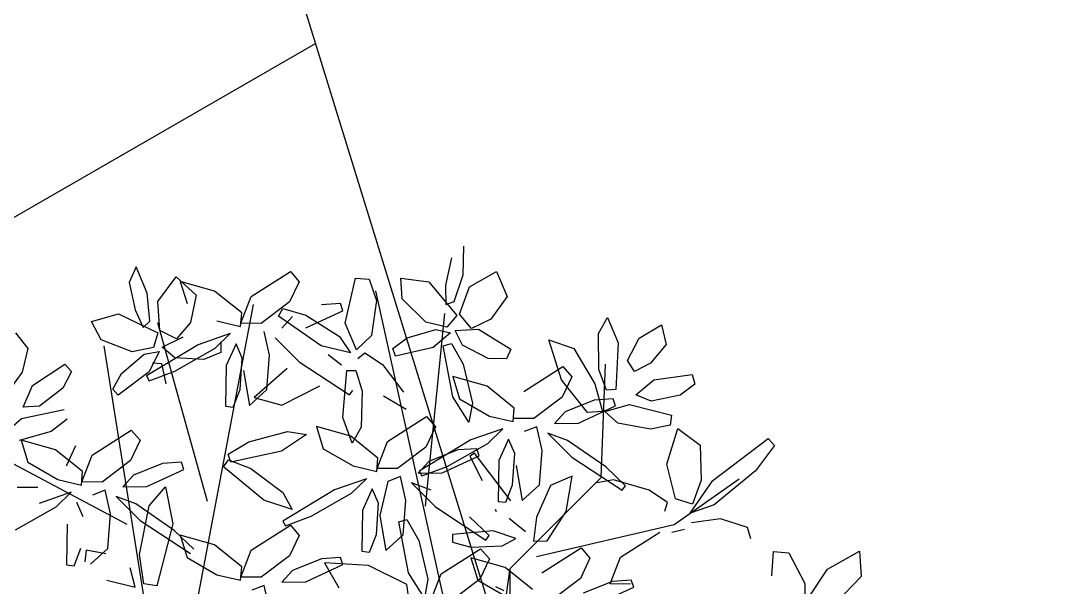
# Model space of a CAD drawing. Extents: x 8365 to 8547, y -347 to -272.
# Drawn here: x 8498.019 to 8499.275, y -300.574 to -299.883 of the extents above; entities that cross this region are included whole.
import ezdxf

# ---------------------------------------------------------------- set-up
doc = ezdxf.new("R2010")
doc.units = 0
doc.layers.get('0').update_dxf_attribs({"linetype": 'CONTINUOUS'})
doc.layers.add('1', color=7, linetype='CONTINUOUS')

msp = doc.modelspace()

# ---------------------------------------------------------------- linework, layer by layer
at = {"color": 62}
for p, q in [((8498.5586, -300.1928), (8498.5593, -300.158)), ((8498.5441, -300.1721), (8498.5369, -300.2055)), ((8498.3478, -300.1887), (8498.3586, -300.2012)), ((8498.4147, -300.252), (8498.4274, -300.1968)), ((8498.4274, -300.1968), (8498.4438, -300.1981)), ((8498.5475, -300.2254), (8498.5586, -300.1928)), ((8498.5663, -300.2075), (8498.599, -300.1889)), ((8498.599, -300.1889), (8498.6122, -300.2193)), ((8498.3586, -300.2012), (8498.3469, -300.2259)), ((8498.4438, -300.1981), (8498.4528, -300.224)), ((8498.4841, -300.2222), (8498.4826, -300.1969)), ((8498.4826, -300.1969), (8498.5165, -300.2016)), ((8498.5165, -300.2016), (8498.5506, -300.2425)), ((8498.5369, -300.2055), (8498.5373, -300.2291)), ((8498.5541, -300.2408), (8498.5663, -300.2075)), ((8498.6122, -300.2193), (8498.5923, -300.2471)), ((8498.3385, -300.2341), (8498.3665, -300.2422)), ((8498.4088, -300.228), (8498.3858, -300.2296)), ((8498.4119, -300.2366), (8498.4088, -300.228)), ((8498.4528, -300.224), (8498.4466, -300.2668)), ((8498.5129, -300.2507), (8498.4841, -300.2222)), ((8498.5373, -300.2291), (8498.5475, -300.2254)), ((8498.3855, -300.2793), (8498.3333, -300.2431)), ((8498.3665, -300.2422), (8498.4078, -300.2682)), ((8498.3666, -300.2574), (8498.4119, -300.2366)), ((8498.5506, -300.2425), (8498.5387, -300.2565)), ((8498.5685, -300.2583), (8498.5541, -300.2408)), ((8498.5923, -300.2471), (8498.5685, -300.2583)), ((8498.7235, -300.2645), (8498.7341, -300.2448)), ((8498.7341, -300.2448), (8498.7473, -300.2756)), ((8498.4286, -300.2842), (8498.4147, -300.252)), ((8498.4902, -300.2698), (8498.5249, -300.2596)), ((8498.5387, -300.2565), (8498.5129, -300.2507)), ((8498.5249, -300.2596), (8498.543, -300.2637)), ((8498.5485, -300.2606), (8498.577, -300.2592)), ((8498.577, -300.2592), (8498.6163, -300.2837)), ((8498.7729, -300.2703), (8498.8001, -300.2539)), ((8498.8001, -300.2539), (8498.8056, -300.2777)), ((8498.3295, -300.2697), (8498.3585, -300.299)), ((8498.4078, -300.2682), (8498.421, -300.2879)), ((8498.4466, -300.2668), (8498.4286, -300.2842)), ((8498.4726, -300.2829), (8498.4902, -300.2698)), ((8498.543, -300.2637), (8498.5217, -300.2814)), ((8498.5574, -300.2786), (8498.5485, -300.2606)), ((8498.6781, -300.3211), (8498.6626, -300.2721)), ((8498.6626, -300.2721), (8498.6934, -300.2827)), ((8498.7239, -300.3084), (8498.7235, -300.2645)), ((8498.7588, -300.2975), (8498.7729, -300.2703)), ((8498.421, -300.2879), (8498.3855, -300.2793)), ((8498.4758, -300.2921), (8498.4726, -300.2829)), ((8498.5217, -300.2814), (8498.4758, -300.2921)), ((8498.534, -300.2793), (8498.544, -300.2765)), ((8498.5459, -300.3417), (8498.534, -300.2793)), ((8498.544, -300.2765), (8498.5583, -300.302)), ((8498.5888, -300.295), (8498.5574, -300.2786)), ((8498.6163, -300.2837), (8498.6111, -300.2954)), ((8498.6934, -300.2827), (8498.719, -300.3257)), ((8498.7473, -300.2756), (8498.7446, -300.3328)), ((8498.8056, -300.2777), (8498.7866, -300.3008)), ((8498.4101, -300.3031), (8498.394, -300.2906)), ((8498.4301, -300.295), (8498.4385, -300.288)), ((8498.4385, -300.288), (8498.46, -300.3021)), ((8498.6111, -300.2954), (8498.5888, -300.295)), ((8498.3585, -300.299), (8498.4199, -300.3394)), ((8498.4119, -300.3667), (8498.4166, -300.3096)), ((8498.4166, -300.3096), (8498.4276, -300.3095)), ((8498.4276, -300.3095), (8498.4353, -300.3349)), ((8498.46, -300.3021), (8498.4857, -300.3359)), ((8498.5583, -300.302), (8498.5696, -300.3495)), ((8498.6323, -300.3353), (8498.68, -300.3048)), ((8498.68, -300.3048), (8498.6908, -300.3173)), ((8498.733, -300.3334), (8498.7239, -300.3084)), ((8498.7671, -300.3108), (8498.7588, -300.2975)), ((8498.7866, -300.3008), (8498.7671, -300.3108)), ((8498.5875, -300.3288), (8498.5457, -300.3169)), ((8498.5457, -300.3169), (8498.5541, -300.3441)), ((8498.6908, -300.3173), (8498.6791, -300.342)), ((8498.769, -300.3394), (8498.7908, -300.3209)), ((8498.7908, -300.3209), (8498.8376, -300.3145)), ((8498.8376, -300.3145), (8498.8408, -300.3263)), ((8498.3375, -300.3519), (8498.3839, -300.3284)), ((8498.4199, -300.3394), (8498.4238, -300.334)), ((8498.4353, -300.3349), (8498.434, -300.3788)), ((8498.7446, -300.3328), (8498.733, -300.3334)), ((8498.8408, -300.3263), (8498.8227, -300.3397)), ((8498.4891, -300.3572), (8498.4612, -300.3408)), ((8498.5652, -300.3727), (8498.5459, -300.3417)), ((8498.5541, -300.3441), (8498.5906, -300.3652)), ((8498.5696, -300.3495), (8498.5652, -300.3727)), ((8498.4233, -300.398), (8498.4119, -300.3667)), ((8498.4662, -300.3961), (8498.5139, -300.3656)), ((8498.5139, -300.3656), (8498.5247, -300.3781)), ((8498.3443, -300.3839), (8498.3676, -300.3876)), ((8498.4214, -300.3896), (8498.3796, -300.3778)), ((8498.3796, -300.3778), (8498.388, -300.4049)), ((8498.434, -300.3788), (8498.4233, -300.398)), ((8498.5247, -300.3781), (8498.513, -300.4029)), ((8498.6067, -300.3807), (8498.5678, -300.3943)), ((8498.5883, -300.3984), (8498.6067, -300.3807)), ((8498.3676, -300.3876), (8498.3372, -300.4078)), ((8498.4546, -300.4163), (8498.4214, -300.3896)), ((8498.4535, -300.4289), (8498.4662, -300.3961)), ((8498.5678, -300.3943), (8498.5049, -300.4323)), ((8498.388, -300.4049), (8498.4245, -300.426)), ((8498.513, -300.4029), (8498.4785, -300.429)), ((8498.5519, -300.4065), (8498.5164, -300.4207)), ((8498.5391, -300.4265), (8498.5883, -300.3984)), ((8498.5749, -300.4049), (8498.5519, -300.4065)), ((8498.5721, -300.4102), (8498.5666, -300.414)), ((8498.578, -300.4136), (8498.5749, -300.4049)), ((8498.4533, -300.4327), (8498.4546, -300.4163)), ((8498.5164, -300.4207), (8498.5037, -300.4349)), ((8498.5327, -300.4344), (8498.578, -300.4136)), ((8498.5666, -300.414), (8498.5815, -300.4436)), ((8498.6018, -300.4195), (8498.6011, -300.4693)), ((8498.4245, -300.426), (8498.4533, -300.4327)), ((8498.4785, -300.429), (8498.4535, -300.4289)), ((8498.5037, -300.4349), (8498.5327, -300.4344)), ((8498.5049, -300.4323), (8498.5081, -300.4382)), ((8498.5081, -300.4382), (8498.5391, -300.4265)), ((8498.4406, -300.4416), (8498.4017, -300.4551)), ((8498.4222, -300.4592), (8498.4406, -300.4416)), ((8498.4668, -300.4448), (8498.457, -300.4863)), ((8498.4822, -300.4389), (8498.4668, -300.4448)), ((8498.4885, -300.4679), (8498.4822, -300.4389)), ((8498.5195, -300.4556), (8498.4956, -300.4466)), ((8498.4956, -300.4466), (8498.5246, -300.4759)), ((8498.4017, -300.4551), (8498.3387, -300.4932)), ((8498.373, -300.4873), (8498.4222, -300.4592)), ((8498.4477, -300.4539), (8498.4357, -300.4803)), ((8498.4551, -300.4715), (8498.4477, -300.4539)), ((8498.4526, -300.5097), (8498.4551, -300.4715)), ((8498.4852, -300.5099), (8498.4885, -300.4679)), ((8498.6011, -300.4693), (8498.6102, -300.4703)), ((8498.4357, -300.4803), (8498.435, -300.5301)), ((8498.5246, -300.4759), (8498.586, -300.5164)), ((8498.342, -300.499), (8498.373, -300.4873)), ((8498.457, -300.4863), (8498.4643, -300.5292)), ((8498.4799, -300.494), (8498.4899, -300.4912)), ((8498.4918, -300.5564), (8498.4799, -300.494)), ((8498.4899, -300.4912), (8498.5042, -300.5167)), ((8498.59, -300.5109), (8498.566, -300.488)), ((8498.3586, -300.5108), (8498.3469, -300.5356)), ((8498.3478, -300.4983), (8498.3586, -300.5108)), ((8498.4441, -300.5311), (8498.4526, -300.5097)), ((8498.4643, -300.5292), (8498.4852, -300.5099)), ((8498.5951, -300.5052), (8498.5455, -300.5097)), ((8498.5455, -300.5097), (8498.5455, -300.5189)), ((8498.5042, -300.5167), (8498.5155, -300.5642)), ((8498.5455, -300.5189), (8498.5677, -300.5251)), ((8498.586, -300.5164), (8498.59, -300.5109)), ((8498.435, -300.5301), (8498.4441, -300.5311)), ((8498.5318, -300.5574), (8498.5795, -300.5269)), ((8498.5677, -300.5251), (8498.606, -300.5235)), ((8498.5795, -300.5269), (8498.5903, -300.5394)), ((8498.3858, -300.5392), (8498.3503, -300.5534)), ((8498.3666, -300.5671), (8498.4119, -300.5463)), ((8498.4088, -300.5376), (8498.3858, -300.5392)), ((8498.4429, -300.5472), (8498.3894, -300.5441)), ((8498.3894, -300.5441), (8498.4067, -300.5747)), ((8498.4119, -300.5463), (8498.4088, -300.5376)), ((8498.4899, -300.5705), (8498.4429, -300.5472)), ((8498.6096, -300.55), (8498.5678, -300.5381)), ((8498.5678, -300.5381), (8498.5762, -300.5653)), ((8498.5903, -300.5394), (8498.5786, -300.5642)), ((8498.5111, -300.5874), (8498.4918, -300.5564)), ((8498.5191, -300.5902), (8498.5318, -300.5574)), ((8498.3376, -300.5676), (8498.3666, -300.5671)), ((8498.4927, -300.5907), (8498.4899, -300.5705)), ((8498.5155, -300.5642), (8498.5111, -300.5874)), ((8498.5786, -300.5642), (8498.5441, -300.5903))]:
    msp.add_line(p, q, dxfattribs=at)
at = {"color": 60}
for p, q in [((8498.1598, -300.183), (8498.1516, -300.2021)), ((8498.1733, -300.2151), (8498.1598, -300.183)), ((8498.1863, -300.2254), (8498.2087, -300.1951)), ((8498.2087, -300.1951), (8498.2331, -300.2175)), ((8498.3001, -300.2192), (8498.3478, -300.1887)), ((8498.1516, -300.2021), (8498.1587, -300.2355)), ((8498.2553, -300.2127), (8498.2135, -300.2008)), ((8498.2135, -300.2008), (8498.2219, -300.228)), ((8498.1765, -300.2494), (8498.1733, -300.2151)), ((8498.2331, -300.2175), (8498.2262, -300.251)), ((8498.2885, -300.2394), (8498.2553, -300.2127)), ((8498.2874, -300.2519), (8498.3001, -300.2192)), ((8498.1887, -300.2608), (8498.1863, -300.2254)), ((8498.3469, -300.2259), (8498.3124, -300.2521)), ((8498.3333, -300.2431), (8498.3385, -300.2341)), ((8498.1055, -300.2497), (8498.1385, -300.2403)), ((8498.1385, -300.2403), (8498.1862, -300.2637)), ((8498.1587, -300.2355), (8498.1686, -300.2569)), ((8498.2872, -300.2558), (8498.2885, -300.2394)), ((8498.3503, -300.2437), (8498.3376, -300.2579)), ((8498.1172, -300.2723), (8498.1055, -300.2497)), ((8498.1686, -300.2569), (8498.1765, -300.2494)), ((8498.2262, -300.251), (8498.209, -300.2709)), ((8498.2584, -300.2491), (8498.2872, -300.2558)), ((8498.3124, -300.2521), (8498.2874, -300.2519)), ((8498.0128, -300.2637), (8498.0281, -300.2826)), ((8498.1862, -300.2637), (8498.181, -300.2813)), ((8498.209, -300.2709), (8498.1887, -300.2608)), ((8498.1917, -300.2811), (8498.2171, -300.2683)), ((8498.2745, -300.2646), (8498.2356, -300.2782)), ((8498.2561, -300.2823), (8498.2745, -300.2646)), ((8498.3224, -300.2909), (8498.3161, -300.262)), ((8498.0281, -300.2826), (8498.0211, -300.3117)), ((8498.1551, -300.2866), (8498.1172, -300.2723)), ((8498.181, -300.2813), (8498.1551, -300.2866)), ((8498.2356, -300.2782), (8498.1726, -300.3162)), ((8498.2071, -300.294), (8498.1917, -300.2811)), ((8498.2069, -300.3104), (8498.2561, -300.2823)), ((8498.263, -300.2747), (8498.263, -300.2875)), ((8498.2816, -300.277), (8498.2696, -300.3033)), ((8498.289, -300.2945), (8498.2816, -300.277)), ((8498.1422, -300.3132), (8498.1697, -300.2898)), ((8498.1697, -300.2898), (8498.1879, -300.2862)), ((8498.1879, -300.2862), (8498.1756, -300.311)), ((8498.2425, -300.2961), (8498.2071, -300.294)), ((8498.263, -300.2875), (8498.2425, -300.2961)), ((8498.2865, -300.3327), (8498.289, -300.2945)), ((8498.3191, -300.3329), (8498.3224, -300.2909)), ((8498.0337, -300.3279), (8498.073, -300.3017)), ((8498.073, -300.3017), (8498.081, -300.3109)), ((8498.1799, -300.3), (8498.1909, -300.3009)), ((8498.1909, -300.3009), (8498.1962, -300.326)), ((8498.2696, -300.3033), (8498.2689, -300.3532)), ((8498.2909, -300.3094), (8498.2982, -300.3522)), ((8498.3441, -300.307), (8498.3038, -300.3423)), ((8498.0211, -300.3117), (8498.0081, -300.3293)), ((8498.081, -300.3109), (8498.0707, -300.3309)), ((8498.1314, -300.3324), (8498.1422, -300.3132)), ((8498.1756, -300.311), (8498.1381, -300.3395)), ((8498.1726, -300.3162), (8498.1759, -300.3221)), ((8498.1759, -300.3221), (8498.2069, -300.3104)), ((8498.0223, -300.3542), (8498.0337, -300.3279)), ((8498.0707, -300.3309), (8498.0421, -300.3531)), ((8498.1381, -300.3395), (8498.1314, -300.3324)), ((8498.278, -300.3541), (8498.2865, -300.3327)), ((8498.2982, -300.3522), (8498.3191, -300.3329)), ((8498.3038, -300.3423), (8498.3375, -300.3519)), ((8498.0204, -300.3681), (8498.072, -300.3572)), ((8498.0421, -300.3531), (8498.0223, -300.3542)), ((8498.2689, -300.3532), (8498.278, -300.3541)), ((8497.9968, -300.3889), (8498.0204, -300.3681)), ((8498.0759, -300.3688), (8498.0563, -300.384)), ((8498.0563, -300.384), (8498.0174, -300.3949)), ((8498.1063, -300.4127), (8498.154, -300.3822)), ((8498.154, -300.3822), (8498.1648, -300.3947)), ((8498.2971, -300.3965), (8498.3443, -300.3839)), ((8498.0615, -300.4062), (8498.0197, -300.3944)), ((8498.0197, -300.3944), (8498.0281, -300.4215)), ((8498.1648, -300.3947), (8498.1531, -300.4195)), ((8498.2721, -300.4115), (8498.2971, -300.3965)), ((8498.0947, -300.4329), (8498.0615, -300.4062)), ((8498.0862, -300.4014), (8498.0745, -300.4262)), ((8498.3372, -300.4078), (8498.2751, -300.4214)), ((8498.0281, -300.4215), (8498.0646, -300.4426)), ((8498.0937, -300.4455), (8498.1063, -300.4127)), ((8498.1531, -300.4195), (8498.1187, -300.4456)), ((8498.215, -300.4215), (8498.1921, -300.4231)), ((8498.2181, -300.4302), (8498.215, -300.4215)), ((8498.2664, -300.4272), (8498.2723, -300.4186)), ((8498.2751, -300.4214), (8498.2721, -300.4115)), ((8498.2723, -300.4186), (8498.2996, -300.429)), ((8498.0934, -300.4493), (8498.0947, -300.4329)), ((8498.1921, -300.4231), (8498.1565, -300.4373)), ((8498.1728, -300.451), (8498.2181, -300.4302)), ((8498.3155, -300.4675), (8498.2664, -300.4272)), ((8498.2996, -300.429), (8498.3387, -300.4583)), ((8498.0646, -300.4426), (8498.0934, -300.4493)), ((8498.1187, -300.4456), (8498.0937, -300.4455)), ((8498.1565, -300.4373), (8498.1438, -300.4515)), ((8498.04, -300.4524), (8498.015, -300.4522)), ((8498.0807, -300.4581), (8498.0418, -300.4717)), ((8498.0623, -300.4758), (8498.0807, -300.4581)), ((8498.1223, -300.4555), (8498.1069, -300.4614)), ((8498.1286, -300.4844), (8498.1223, -300.4555)), ((8498.1438, -300.4515), (8498.1728, -300.451)), ((8498.1759, -300.4748), (8498.1956, -300.4513)), ((8498.1956, -300.4513), (8498.2047, -300.4964)), ((8498.3387, -300.4583), (8498.3502, -300.4789)), ((8498.0952, -300.488), (8498.0878, -300.4705)), ((8498.1596, -300.4722), (8498.1357, -300.4632)), ((8498.1357, -300.4632), (8498.1647, -300.4925)), ((8498.2061, -300.5046), (8498.1596, -300.4722)), ((8498.3502, -300.4789), (8498.3155, -300.4675)), ((8498.0131, -300.5039), (8498.0623, -300.4758)), ((8498.1253, -300.5265), (8498.1286, -300.4844)), ((8498.1642, -300.5338), (8498.1759, -300.4748)), ((8498.5972, -300.4787), (8498.5988, -300.4817)), ((8498.0758, -300.4969), (8498.0751, -300.5467)), ((8498.1647, -300.4925), (8498.2261, -300.5329)), ((8498.2047, -300.4964), (8498.1851, -300.5723)), ((8498.3387, -300.4932), (8498.342, -300.499)), ((8498.2301, -300.5275), (8498.2061, -300.5046)), ((8498.2553, -300.5223), (8498.2135, -300.5105)), ((8498.2135, -300.5105), (8498.2219, -300.5376)), ((8498.3001, -300.5288), (8498.3478, -300.4983)), ((8498.2885, -300.549), (8498.2553, -300.5223)), ((8498.0842, -300.5477), (8498.0927, -300.5263)), ((8498.099, -300.5286), (8498.0973, -300.5431)), ((8498.1229, -300.5332), (8498.099, -300.5286)), ((8498.1044, -300.5458), (8498.1253, -300.5265)), ((8498.1694, -300.5699), (8498.1642, -300.5338)), ((8498.2874, -300.5616), (8498.3001, -300.5288)), ((8498.3469, -300.5356), (8498.3124, -300.5618)), ((8498.0751, -300.5467), (8498.0842, -300.5477)), ((8498.2219, -300.5376), (8498.2584, -300.5587)), ((8498.1586, -300.5737), (8498.1526, -300.5502)), ((8498.2584, -300.5587), (8498.2872, -300.5654)), ((8498.2872, -300.5654), (8498.2885, -300.549)), ((8498.3503, -300.5534), (8498.3376, -300.5676)), ((8498.1241, -300.5652), (8498.1586, -300.5737)), ((8498.1851, -300.5723), (8498.1694, -300.5699)), ((8498.3124, -300.5618), (8498.2874, -300.5616)), ((8498.3161, -300.5716), (8498.3007, -300.5775)), ((8498.3224, -300.6006), (8498.3161, -300.5716)), ((8498.6085, -300.5783), (8498.5984, -300.5734))]:
    msp.add_line(p, q, dxfattribs=at)
at = {"color": 44}
for p, q in [((8498.5592, -300.6987), (8498.452, -300.2122)), ((8498.2236, -300.6484), (8498.3029, -300.2289)), ((8498.5126, -300.475), (8498.5359, -300.2401)), ((8498.2469, -300.4694), (8498.1864, -300.2513)), ((8498.1724, -300.6037), (8498.1211, -300.2793)), ((8498.7264, -300.44), (8498.7317, -300.3017)), ((8498.1491, -300.4974), (8497.9487, -300.3911)), ((8498.6155, -300.5509), (8498.7264, -300.44)), ((8498.6478, -300.5366), (8498.8156, -300.4974)), ((8498.6012, -300.654), (8498.6155, -300.5509)), ((8498.6155, -300.6618), (8498.6155, -300.5509))]:
    msp.add_line(p, q, dxfattribs=at)
at = {"color": 64}
for p, q in [((8498.7098, -300.3606), (8498.6781, -300.3211)), ((8498.6207, -300.3555), (8498.5875, -300.3288)), ((8498.719, -300.3257), (8498.7281, -300.3595)), ((8498.6791, -300.342), (8498.6446, -300.3682)), ((8498.7181, -300.3457), (8498.6825, -300.3599)), ((8498.741, -300.3441), (8498.7181, -300.3457)), ((8498.7441, -300.3528), (8498.741, -300.3441)), ((8498.7873, -300.3471), (8498.769, -300.3394)), ((8498.8227, -300.3397), (8498.7873, -300.3471)), ((8498.6194, -300.3719), (8498.6207, -300.3555)), ((8498.6825, -300.3599), (8498.6698, -300.374)), ((8498.6988, -300.3736), (8498.7441, -300.3528)), ((8498.7281, -300.3595), (8498.7098, -300.3606)), ((8498.7309, -300.3595), (8498.7612, -300.3512)), ((8498.7467, -300.3739), (8498.7309, -300.3595)), ((8498.7612, -300.3512), (8498.8123, -300.364)), ((8498.5906, -300.3652), (8498.6194, -300.3719)), ((8498.6446, -300.3682), (8498.6196, -300.368)), ((8498.8123, -300.364), (8498.8107, -300.3761)), ((8498.6483, -300.3781), (8498.6329, -300.384)), ((8498.6546, -300.407), (8498.6483, -300.3781)), ((8498.6698, -300.374), (8498.6988, -300.3736)), ((8498.7865, -300.3812), (8498.7467, -300.3739)), ((8498.8107, -300.3761), (8498.7865, -300.3812)), ((8498.8066, -300.4236), (8498.8198, -300.3803)), ((8498.8198, -300.3803), (8498.8471, -300.4006)), ((8498.6138, -300.3931), (8498.6018, -300.4195)), ((8498.6212, -300.4106), (8498.6138, -300.3931)), ((8498.6856, -300.3948), (8498.6617, -300.3858)), ((8498.6617, -300.3858), (8498.6907, -300.4151)), ((8498.7321, -300.4272), (8498.6856, -300.3948)), ((8498.8627, -300.4438), (8498.9301, -300.3925)), ((8498.9301, -300.3925), (8498.9378, -300.4012)), ((8498.6166, -300.4687), (8498.5721, -300.4102)), ((8498.6513, -300.449), (8498.6546, -300.407)), ((8498.8471, -300.4006), (8498.8486, -300.4433)), ((8498.9378, -300.4012), (8498.9145, -300.432)), ((8498.6187, -300.4488), (8498.6212, -300.4106)), ((8498.6907, -300.4151), (8498.7521, -300.4555)), ((8498.6231, -300.4255), (8498.6304, -300.4683)), ((8498.7561, -300.4501), (8498.7321, -300.4272)), ((8498.817, -300.466), (8498.8066, -300.4236)), ((8498.9145, -300.432), (8498.8641, -300.4734)), ((8498.6912, -300.4386), (8498.665, -300.4498)), ((8498.6838, -300.4814), (8498.6912, -300.4386)), ((8498.7414, -300.4428), (8498.7192, -300.447)), ((8498.7849, -300.4554), (8498.7414, -300.4428)), ((8498.8156, -300.4974), (8498.8948, -300.4415)), ((8498.8352, -300.4834), (8498.8627, -300.4438)), ((8498.8486, -300.4433), (8498.8377, -300.4725)), ((8498.6102, -300.4703), (8498.6187, -300.4488)), ((8498.6304, -300.4683), (8498.6513, -300.449)), ((8498.665, -300.4498), (8498.6479, -300.4883)), ((8498.7521, -300.4555), (8498.7561, -300.4501)), ((8498.8075, -300.4707), (8498.7849, -300.4554)), ((8498.804, -300.4812), (8498.8075, -300.4707)), ((8498.8377, -300.4725), (8498.817, -300.466)), ((8498.6607, -300.5173), (8498.6838, -300.4814)), ((8498.8641, -300.4734), (8498.8352, -300.4834)), ((8498.6146, -300.4895), (8498.6342, -300.506)), ((8498.6479, -300.4883), (8498.6443, -300.5177)), ((8498.8718, -300.4905), (8498.8366, -300.4954)), ((8498.9049, -300.5009), (8498.8718, -300.4905)), ((8498.6226, -300.5144), (8498.5951, -300.5052)), ((8498.7502, -300.5371), (8498.7979, -300.5066)), ((8498.8126, -300.5066), (8498.828, -300.503)), ((8498.9088, -300.515), (8498.9049, -300.5009)), ((8498.606, -300.5235), (8498.6226, -300.5144)), ((8498.6443, -300.5177), (8498.6607, -300.5173)), ((8498.6544, -300.5565), (8498.7021, -300.526)), ((8498.7021, -300.526), (8498.7129, -300.5384)), ((8498.9347, -300.5601), (8498.9364, -300.5304)), ((8498.9364, -300.5304), (8498.9554, -300.532)), ((8498.9554, -300.532), (8498.9748, -300.5695)), ((8499.0025, -300.5518), (8499.0413, -300.5297)), ((8499.0413, -300.5297), (8499.0432, -300.5609)), ((8498.7129, -300.5384), (8498.7013, -300.5632)), ((8498.7375, -300.5699), (8498.7502, -300.5371)), ((8498.6429, -300.5767), (8498.6096, -300.55)), ((8498.9785, -300.588), (8499.0025, -300.5518)), ((8499.0432, -300.5609), (8499.0137, -300.5918)), ((8498.5762, -300.5653), (8498.6127, -300.5864)), ((8498.7013, -300.5632), (8498.6668, -300.5894)), ((8498.7402, -300.5668), (8498.7046, -300.581)), ((8498.7625, -300.5701), (8498.7375, -300.5699)), ((8498.7632, -300.5653), (8498.7402, -300.5668)), ((8498.7662, -300.5739), (8498.7632, -300.5653)), ((8498.7209, -300.5947), (8498.7662, -300.5739))]:
    msp.add_line(p, q, dxfattribs=at)
at = {"color": 66}
msp.add_line((8498.9748, -300.5695), (8498.9747, -300.6129), dxfattribs=at)
at = {"linetype": 'CONTINUOUS', "flags": 128}
msp.add_lwpolyline([(8499.259, -302.7678), (8512.149, -302.7678), (8513.649, -297.9012), (8507.529, -294.3678), (8503.879, -294.3678), (8497.759, -297.9012), (8499.259, -302.7678)], dxfattribs=at)
at = {"layer": '1', "color": 1, "linetype": 'CONTINUOUS'}
for p, q in [((8497.759, -297.9012), (8499.259, -302.7678)), ((8491.1696, -304.0727), (8498.3783, -299.9107))]:
    msp.add_line(p, q, dxfattribs=at)

doc.saveas('drawing.dxf')
